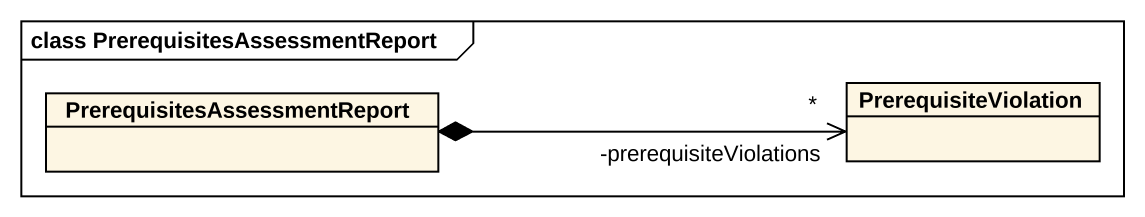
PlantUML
@startuml
mainframe class PrerequisitesAssessmentReport
hide circle
hide empty members
class "PrerequisitesAssessmentReport" as PrerequisitesAssessmentRepor
class PrerequisiteViolation
PrerequisitesAssessmentRepor *-right-> "-prerequisiteViolations\n*" PrerequisiteViolation
@enduml
